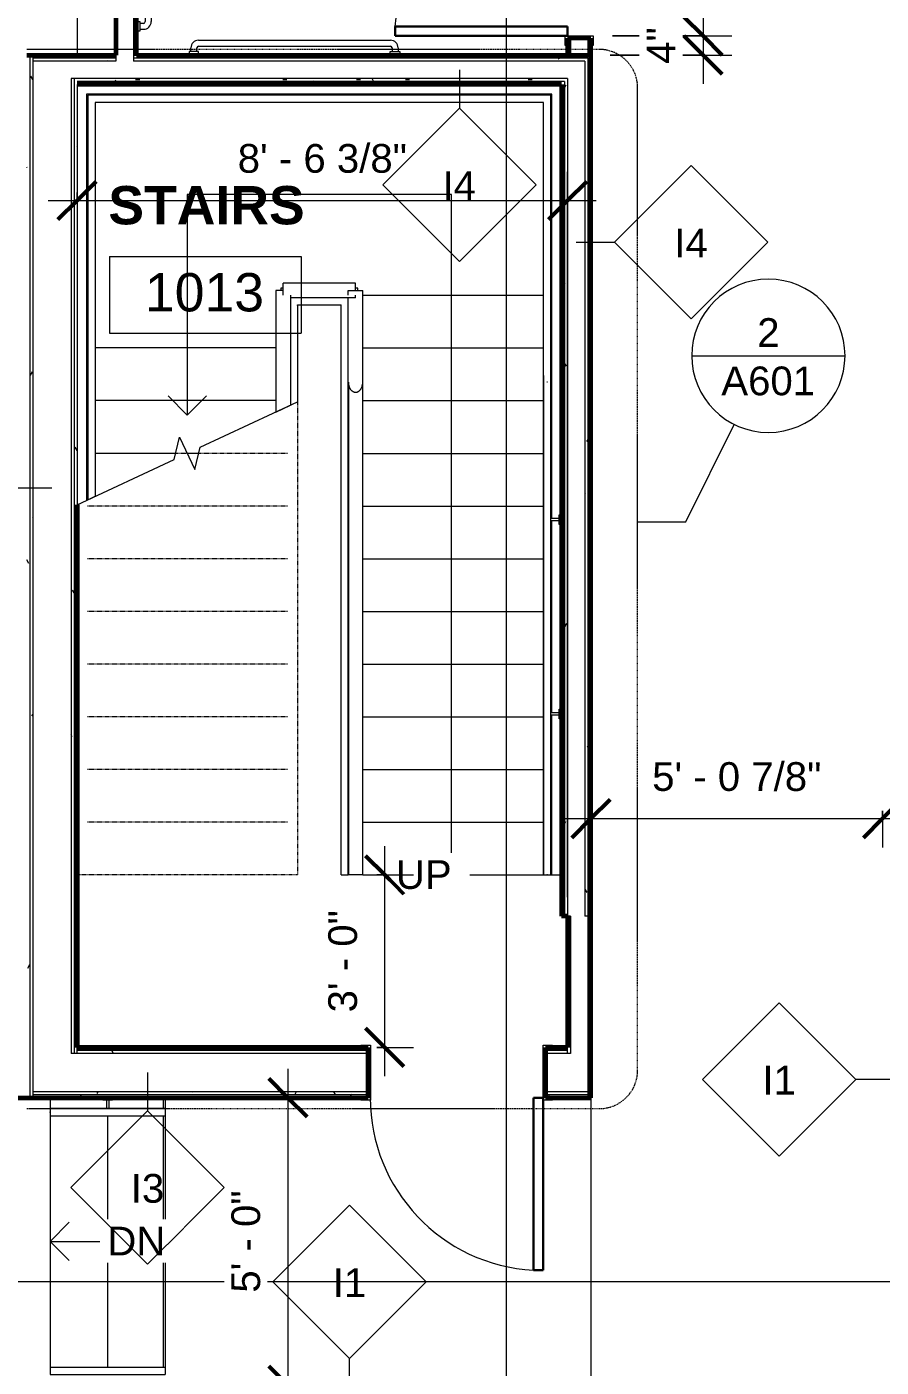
# Model space of a CAD drawing. Header units: inches. Extents: x -1969 to 2015, y -1363 to 1657.
# Drawn here: x -411.8 to -233.5, y -176.6 to 103.2 of the extents above; entities that cross this region are included whole.
import ezdxf

# ---------------------------------------------------------------- set-up
doc = ezdxf.new("R2010")
doc.units = ezdxf.units.IN
doc.header["$MEASUREMENT"] = 0
doc.linetypes.add('Dash Dot 3_16_', pattern=[0.3125, 0.1875, -0.0625, 0, -0.0625])
doc.linetypes.add('Overhead 1_16_', pattern=[0.101562, 0.0625, -0.039062])
for name, color, linetype, lineweight in [('A-ANNO-DIMS', 211, 'Continuous', 9), ('A-ANNO-DIMS-64', 211, 'Continuous', 9), ('A-ANNO-SYMB', 150, 'Continuous', 9), ('A-AREA', 32, 'Continuous', 9), ('A-AREA-IDEN', 2, 'Continuous', 9), ('A-DOOR', 31, 'Continuous', 18), ('A-FLOR', 192, 'Continuous', 18), ('A-FLOR-HRAL', 11, 'Continuous', 9), ('A-WALL', 113, 'Continuous', 18), ('A-WALL-IDEN', 211, 'Continuous', 9), ('A-WALL-PATT', 111, 'Continuous', 60), ('G-ANNO-SYMB', 111, 'Continuous', 9), ('I-WALL', 2, 'Continuous', 18), ('Q-SPCQ', 91, 'Continuous', 9), ('S-STRS', 31, 'Continuous', 9), ('S-STRS-ANNO', 31, 'Continuous', 9), ('S-STRS-IDEN', 31, 'Continuous', 9), ('S-STRS-MBND', 31, 'Overhead 1_16_', 9)]:
    doc.layers.add(name, color=color, linetype=linetype, lineweight=lineweight)
doc.styles.add('Arial', font='arial.ttf', dxfattribs={"height": 6})
doc.styles.add('Arial_1', font='arial.ttf', dxfattribs={"height": 8})
doc.styles.add('Arial_B', font='arialbd.ttf', dxfattribs={"height": 8})
doc.dimstyles.new('Linear_-_3_32__Arial', dxfattribs={"dimscale": 12, "dimtxt": 6.121556, "dimasz": 0.666667, "dimexe": 0.5, "dimexo": 0.333333, "dimgap": 0.333333, "dimtad": 1, "dimdec": 3, "dimrnd": 0.125, "dimzin": 3, "dimdsep": 46, "dimlunit": 4, "dimtxsty": 'Arial', "dimblk1": 'OBLIQUE', "dimblk2": 'OBLIQUE', "dimsah": 1, "dimcen": 0.09, "dimdle": 0.5, "dimazin": 0, "dimtfac": 1, "dimtdec": 4, "dimtix": 1, "dimtmove": 0, "dimatfit": 3, "dimfxl": 1, "dimtvp": 1, "dimtfill": 1, "dimfrac": 2, "dimtolj": 1, "dimtzin": 0, "dimarcsym": 2})
pattern_1 = [(0, (0, 0), (20.48, 5.12), [0.845, -14.515, 0.845, -14.515, -81.92]), (0, (0, 0), (20.48, 5.12), [-30.72, 0.845, -29.875, 0.845, -14.515, -35.84]), (0, (0, 0), (20.48, 5.12), [-76.8, 0.845, -9.395, 0.845, -24.755]), (120, (7.68, 2.56), (-14.67405, 15.1762), [0.845, -14.515, 0.845, -14.515, -81.92]), (120, (7.68, 2.56), (-14.67405, 15.1762), [-30.72, 0.845, -29.875, 0.845, -14.515, -35.84]), (120, (7.68, 2.56), (-14.67405, 15.1762), [-76.8, 0.845, -9.395, 0.845, -24.755]), (240, (10.24, 12.8), (-5.80595, -20.2962), [0.845, -14.515, 0.845, -14.515, -81.92]), (240, (10.24, 12.8), (-5.80595, -20.2962), [-30.72, 0.845, -29.875, 0.845, -14.515, -35.84]), (240, (10.24, 12.8), (-5.80595, -20.2962), [-76.8, 0.845, -9.395, 0.845, -24.755])]

# ---------------------------------------------------------------- blocks, each defined once
blk = doc.blocks.new('Single-Flush-w-Metal-Frame - 36_ x 84_-223247-GROUND FLOOR')
at = {"layer": 'A-DOOR'}
for p, q in [((-20, 2.94), (-18, 2.94)), ((-20, 2.44), (-20, 2.94)), ((-18, 2.94), (-18, -2.94)), ((18, -2.94), (18, 2.94)), ((18, 2.94), (20, 2.94)), ((20, 2.94), (20, 2.44)), ((-18.5, 2.44), (-20, 2.44)), ((-18.5, -2.44), (-18.5, 2.44)), ((18.5, 2.44), (18.5, -2.44)), ((20, 2.44), (18.5, 2.44)), ((-20, -2.44), (-18.5, -2.44)), ((-20, -2.94), (-20, -2.44)), ((18.5, -2.44), (20, -2.44)), ((20, -2.44), (20, -2.94)), ((-18, -2.94), (-20, -2.94)), ((20, -2.94), (18, -2.94))]:
    blk.add_line(p, q, dxfattribs=at)
at = {"layer": 'A-DOOR', "lineweight": 30}
for p, q in [((16, -2.44), (16, -38.45)), ((18, -2.44), (16, -2.44)), ((18, -2.44), (18, -38.45)), ((18, -38.45), (16, -38.45))]:
    blk.add_line(p, q, dxfattribs=at)
at = {"layer": 'A-DOOR', "lineweight": 9}
blk.add_arc((18, -2.44), 36.07, 180, 266.8211, dxfattribs=at)
blk = doc.blocks.new('Toilet_Access_Grab_Bars - Toilet_Access_Grab_Bars-289023-GROUND FLOOR')
at = {"layer": 'Q-SPCQ'}
for p, q in [((-1.5, 54.63), (-0.75, 54.63)), ((-1.5, 53.38), (-0.75, 53.38)), ((-0.75, 52.99), (-0.75, 55)), ((-0.75, 55), (0, 55)), ((-3.1, 12.98), (-3.1, 53.02)), ((-1.85, 12.98), (-1.85, 53.02)), ((0, 52.99), (-0.75, 52.99)), ((-0.75, 12.62), (-1.5, 12.62)), ((-0.75, 11.37), (-1.5, 11.37)), ((0, 13), (-0.75, 13)), ((-0.75, 13), (-0.75, 11)), ((-0.75, 11), (0, 11)), ((-47.02, 3.1), (-6.98, 3.1)), ((-47, 0.75), (-49, 0.75)), ((-49, 0.75), (-49, 0)), ((-48.63, 0.75), (-48.63, 1.5)), ((-47.38, 0.75), (-47.38, 1.5)), ((-47.02, 1.85), (-6.98, 1.85)), ((-47, 0), (-47, 0.75)), ((-7.01, 0), (-7.01, 0.75)), ((-7.01, 0.75), (-5, 0.75)), ((-6.62, 1.5), (-6.62, 0.75)), ((-5.37, 1.5), (-5.37, 0.75)), ((-5, 0.75), (-5, 0))]:
    blk.add_line(p, q, dxfattribs=at)
for centre, radius, start, end in [((-1.5, 53.02), 1.6, 90, 180), ((-1.5, 53.02), 0.354, 90, 180), ((-1.5, 12.98), 1.6, 180, 270), ((-1.5, 12.98), 0.354, 180, 270), ((-47.02, 1.5), 1.6, 90, 180), ((-6.98, 1.5), 1.6, 0, 90), ((-47.02, 1.5), 0.354, 90, 180), ((-6.98, 1.5), 0.354, 0, 90)]:
    blk.add_arc(centre, radius, start, end, dxfattribs=at)
blk = doc.blocks.new('Single-Flush-w-Metal-Frame - 36_ x 84_-514855-GROUND FLOOR')
at = {"layer": 'A-DOOR'}
for p, q in [((-20, 5.75), (-18, 5.75)), ((-20, 5.25), (-20, 5.75)), ((-18, 5.75), (-18, -5.75)), ((18, -5.75), (18, 5.75)), ((18, 5.75), (20, 5.75)), ((20, 5.75), (20, 5.25)), ((-18.5, 5.25), (-20, 5.25)), ((-18.5, -5.25), (-18.5, 5.25)), ((18.5, 5.25), (18.5, -5.25)), ((20, 5.25), (18.5, 5.25)), ((-20, -5.25), (-18.5, -5.25)), ((-20, -5.75), (-20, -5.25)), ((18.5, -5.25), (20, -5.25)), ((20, -5.25), (20, -5.75)), ((-18, -5.75), (-20, -5.75)), ((20, -5.75), (18, -5.75))]:
    blk.add_line(p, q, dxfattribs=at)
at = {"layer": 'A-DOOR', "lineweight": 30}
for p, q in [((16, -5.25), (16, -41.26)), ((18, -5.25), (16, -5.25)), ((18, -5.25), (18, -41.26)), ((18, -41.26), (16, -41.26))]:
    blk.add_line(p, q, dxfattribs=at)
at = {"layer": 'A-DOOR', "lineweight": 9}
blk.add_arc((18, -5.25), 36.07, 180, 266.8211, dxfattribs=at)
blk = doc.blocks.new('Handrail Type - Handrail_Internal_-499358-GROUND FLOOR')
at = {"layer": 'A-FLOR-HRAL'}
for p, q in [((-382.96, -122.59), (-406.96, -122.59)), ((-406.96, -124.09), (-382.96, -124.09))]:
    blk.add_line(p, q, dxfattribs=at)
at = {"layer": 'A-FLOR-HRAL', "flags": 128}
for points in [[(-406.96, -123.42), (-406.96, -123.34), (-406.96, -123.26)], [(-382.96, -123.26), (-382.96, -123.34), (-382.96, -123.42)]]:
    blk.add_lwpolyline(points, dxfattribs=at)
blk = doc.blocks.new('Handrail Type - Handrail_Internal_-V17-GROUND FLOOR')
at = {"layer": 'A-FLOR-HRAL'}
for p, q in [((-406.96, -122.59), (-406.96, -124.09)), ((-406.96, -122.59), (-382.96, -122.59)), ((-382.96, -122.59), (-382.96, -124.09)), ((-406.96, -124.09), (-382.96, -124.09))]:
    blk.add_line(p, q, dxfattribs=at)
blk = doc.blocks.new('Support - Metal - Circular1 - Support - Metal - Circular-471737-GROUND FLOOR')
at = {"layer": 'A-FLOR-HRAL'}
for p, q in [((-1, 2.5), (-1, 3)), ((1, 3), (1, 2.5)), ((1, 2.5), (-1, 2.5)), ((-0.25, 2.5), (-0.25, 0.75)), ((0.25, 2.5), (0.25, 0.75))]:
    blk.add_line(p, q, dxfattribs=at)
blk = doc.blocks.new('Handrail Type - Handrail_Internal_-V18-GROUND FLOOR')
at = {"layer": 'A-FLOR-HRAL'}
for p, q in [((-406.96, -176.59), (-406.96, -178.09)), ((-406.96, -176.59), (-382.96, -176.59)), ((-406.96, -178.09), (-382.96, -178.09)), ((-382.96, -176.59), (-382.96, -178.09))]:
    blk.add_line(p, q, dxfattribs=at)
blk = doc.blocks.new('Railing - Railing-514520-GROUND FLOOR')
at = {"layer": 'A-FLOR-HRAL'}
for p, q in [((-358.84, 48.66), (-358.84, 48.16)), ((-358.84, 48.66), (-358.84, 48.16)), ((-358.34, 48.66), (-358.84, 48.66)), ((-342.71, 48.66), (-343.21, 48.66)), ((-342.71, 48.16), (-342.71, 48.66)), ((-342.71, 48.16), (-342.71, 48.66))]:
    blk.add_line(p, q, dxfattribs=at)
blk = doc.blocks.new('Top Rail Type - Top Rail_Internal_-514571-GROUND FLOOR')
at = {"layer": 'A-FLOR-HRAL'}
for p, q in [((-344.71, 29.01), (-344.71, -73.84)), ((-341.71, -73.84), (-341.71, 29.01))]:
    blk.add_line(p, q, dxfattribs=at)
for points, knots in [([(-344.71, 29.01), (-344.71, 28.91), (-344.7, 28.69), (-344.65, 28.39), (-344.58, 28.13), (-344.5, 27.93), (-344.45, 27.81), (-344.4, 27.72), (-344.34, 27.63), (-344.27, 27.52), (-344.19, 27.41), (-344.12, 27.33), (-344.06, 27.28), (-344.01, 27.23), (-343.92, 27.16), (-343.81, 27.08), (-343.67, 27.01), (-343.55, 26.96), (-343.45, 26.94), (-343.35, 26.92), (-343.21, 26.91), (-343.08, 26.92), (-342.97, 26.94), (-342.87, 26.96), (-342.75, 27.01), (-342.61, 27.08), (-342.5, 27.16), (-342.42, 27.23), (-342.35, 27.29), (-342.28, 27.36), (-342.18, 27.49), (-342.09, 27.62), (-342.02, 27.74), (-341.98, 27.81), (-341.93, 27.91), (-341.86, 28.08), (-341.8, 28.31), (-341.73, 28.62), (-341.71, 28.85), (-341.71, 29.01)], [0, 0, 0, 0, 0.055556, 0.111111, 0.166667, 0.194444, 0.222222, 0.236111, 0.25, 0.277778, 0.305556, 0.319444, 0.333333, 0.347222, 0.361111, 0.388889, 0.416667, 0.444444, 0.458333, 0.472222, 0.5, 0.527778, 0.541667, 0.555556, 0.583333, 0.611111, 0.638889, 0.652778, 0.666667, 0.6875, 0.708333, 0.75, 0.770833, 0.78125, 0.791667, 0.833333, 0.875, 0.916667, 1, 1, 1, 1]), ([(-341.71, -73.84), (-341.71, -73.84), (-341.73, -73.84), (-341.86, -73.84), (-342.18, -73.84), (-342.74, -73.84), (-343.35, -73.84), (-343.91, -73.84), (-344.35, -73.84), (-344.6, -73.84), (-344.7, -73.84), (-344.71, -73.84), (-344.71, -73.84)], [0, 0, 0, 0, 0.066667, 0.133333, 0.266667, 0.4, 0.533333, 0.65, 0.766667, 0.883333, 0.941667, 1, 1, 1, 1])]:
    blk.add_open_spline(points, degree=3, knots=knots, dxfattribs=at)
blk = doc.blocks.new('Top Rail Type - Top Rail_Internal_-V19-GROUND FLOOR')
at = {"layer": 'A-FLOR-HRAL'}
for p, q in [((-358.34, 48.16), (-359.86, 48.16)), ((-359.86, 48.16), (-359.86, 22.78)), ((-358.34, 47.15), (-358.34, 49.69)), ((-343.21, 49.69), (-358.34, 49.69)), ((-344.74, 48.16), (-341.69, 48.16)), ((-344.74, 47.15), (-344.74, 48.16)), ((-343.21, 48.16), (-343.21, 49.69)), ((-341.69, -73.84), (-341.69, 48.16)), ((-356.81, 47.18), (-356.81, 24.2)), ((-343.21, 46.64), (-356.81, 46.64)), ((-344.74, -73.84), (-344.74, 46.64)), ((-343.21, 46.64), (-343.21, 47.18)), ((-359.86, 22.78), (-356.81, 24.2))]:
    blk.add_line(p, q, dxfattribs=at)
blk = doc.blocks.new('Handrail Type - Handrail_Internal_-514608-GROUND FLOOR')
at = {"layer": 'A-FLOR-HRAL'}
for p, q in [((-303.96, 30.42), (-303.96, -73.84)), ((-303.13, 29.02), (-303.29, 29.02)), ((-302.46, -73.84), (-302.46, 30.42))]:
    blk.add_line(p, q, dxfattribs=at)
at = {"layer": 'A-FLOR-HRAL', "flags": 128}
blk.add_lwpolyline([(-303.13, -73.84), (-303.21, -73.84), (-303.29, -73.84)], dxfattribs=at)
blk = doc.blocks.new('Handrail Type - Handrail_Internal_-V20-GROUND FLOOR')
at = {"layer": 'A-FLOR-HRAL'}
for p, q in [((-399.09, 88.91), (-399.09, 47.16)), ((-302.46, 88.91), (-399.09, 88.91)), ((-397.59, 87.41), (-397.59, 47.16)), ((-303.96, 87.41), (-397.59, 87.41)), ((-303.96, 47.16), (-303.96, 87.41)), ((-302.46, 47.16), (-302.46, 88.91)), ((-399.09, 47.16), (-399.09, 4.49)), ((-397.59, 47.16), (-397.59, 5.19)), ((-303.96, -73.84), (-303.96, 47.16)), ((-302.46, -73.84), (-302.46, 47.16)), ((-399.09, 4.49), (-397.59, 5.19)), ((-303.96, -73.84), (-302.46, -73.84))]:
    blk.add_line(p, q, dxfattribs=at)
blk = doc.blocks.new('DIMBLOCK12-GROUND FLOOR')
at = {"layer": 'A-ANNO-DIMS-64', "lineweight": 50}
for p, q in [((-294.09, -62.09), (-290.09, -58.09)), ((-233.21, -62.09), (-229.21, -58.09)), ((-294.09, -62.09), (-298.09, -66.09)), ((-233.21, -62.09), (-237.21, -66.09))]:
    blk.add_line(p, q, dxfattribs=at)
at = {"layer": 'A-ANNO-DIMS-64'}
for p, q in [((-294.09, -60.43), (-294.09, -68.09)), ((-294.09, -62.09), (-294.09, -60.43)), ((-233.21, -60.43), (-233.21, -68.09)), ((-233.21, -62.09), (-233.21, -60.43)), ((-300.09, -62.09), (-227.21, -62.09))]:
    blk.add_line(p, q, dxfattribs=at)
at = {"layer": 'A-ANNO-DIMS-64', "color": 0, "insert": (-281.31, -50.3), "char_height": 6, "width": 42.38, "attachment_point": 1, "line_spacing_factor": 0.941778, "style": 'Arial', "bg_fill": 3, "box_fill_scale": 1.25, "bg_fill_color": 256, "bg_fill_true_color": 13158600, "bg_fill_transparency": 0}
blk.add_mtext('5\' - 0 7/8"', dxfattribs=at)
blk = doc.blocks.new('_Oblique')
at = {"color": 0, "linetype": 'ByBlock', "lineweight": -2}
blk.add_line((-0.5, -0.5), (0.5, 0.5), dxfattribs=at)
blk = doc.blocks.new('DIMBLOCK13-GROUND FLOOR')
at = {"layer": 'A-ANNO-DIMS-64'}
for p, q in [((-298.96, -78.46), (-298.96, 72.94)), ((-401.34, 68.6), (-401.34, 60.94)), ((-401.34, 66.94), (-401.34, 68.6)), ((-407.34, 66.94), (-292.96, 66.94)), ((-298.96, 66.94), (-298.96, -78.46))]:
    blk.add_line(p, q, dxfattribs=at)
at = {"layer": 'A-ANNO-DIMS-64', "lineweight": 50}
for p, q in [((-401.34, 66.94), (-397.34, 70.94)), ((-298.96, 66.94), (-294.96, 70.94)), ((-401.34, 66.94), (-405.34, 62.94)), ((-298.96, 66.94), (-302.96, 62.94))]:
    blk.add_line(p, q, dxfattribs=at)
at = {"layer": 'A-ANNO-DIMS-64', "color": 0, "insert": (-367.81, 78.73), "char_height": 6, "width": 42.38, "attachment_point": 1, "line_spacing_factor": 0.941778, "style": 'Arial', "bg_fill": 3, "box_fill_scale": 1.25, "bg_fill_color": 256, "bg_fill_true_color": 13158600, "bg_fill_transparency": 0}
blk.add_mtext('8\' - 6 3/8"', dxfattribs=at)
blk = doc.blocks.new('DIMBLOCK22-GROUND FLOOR')
at = {"layer": 'A-ANNO-DIMS-64'}
for p, q in [((-270.67, 107.29), (-270.67, 91.29)), ((-289.59, 101.29), (-264.67, 101.29)), ((-270.67, 101.29), (-289.59, 101.29)), ((-290.09, 97.29), (-264.67, 97.29)), ((-270.67, 97.29), (-290.09, 97.29))]:
    blk.add_line(p, q, dxfattribs=at)
at = {"layer": 'A-ANNO-DIMS-64', "lineweight": 50}
for p, q in [((-270.67, 101.29), (-274.67, 105.29)), ((-270.67, 97.29), (-274.67, 101.29)), ((-270.67, 101.29), (-266.67, 97.29)), ((-270.67, 97.29), (-266.67, 93.29))]:
    blk.add_line(p, q, dxfattribs=at)
at = {"layer": 'A-ANNO-DIMS-64', "color": 0, "insert": (-282.45, 95.47), "char_height": 6, "width": 9.1541, "attachment_point": 1, "rotation": 90, "line_spacing_factor": 0.941778, "style": 'Arial', "bg_fill": 3, "box_fill_scale": 1.25, "bg_fill_color": 256, "bg_fill_true_color": 13158600, "bg_fill_transparency": 0}
blk.add_mtext('4"', dxfattribs=at)
blk = doc.blocks.new('Room Tag - Room Tag-84095-GROUND FLOOR')
at = {"layer": 'A-AREA-IDEN'}
for p, q in [((-0.3125, -0.0625), (-0.3125, -0.3125)), ((-0.3125, -0.0625), (0.3125, -0.0625)), ((0.3125, -0.0625), (0.3125, -0.3125)), ((-0.3125, -0.3125), (0.3125, -0.3125))]:
    blk.add_line(p, q, dxfattribs=at)
blk = doc.blocks.new('DIMBLOCK29-GROUND FLOOR')
at = {"layer": 'A-ANNO-DIMS-64'}
for p, q in [((-357.34, -114.34), (-357.34, -186.34)), ((-355.68, -120.34), (-363.34, -120.34)), ((-357.34, -120.34), (-355.68, -120.34)), ((-355.68, -180.34), (-363.34, -180.34)), ((-357.34, -180.34), (-355.68, -180.34))]:
    blk.add_line(p, q, dxfattribs=at)
at = {"layer": 'A-ANNO-DIMS-64', "lineweight": 50}
for p, q in [((-357.34, -120.34), (-361.34, -116.34)), ((-357.34, -120.34), (-353.34, -124.34)), ((-357.34, -180.34), (-361.34, -176.34)), ((-357.34, -180.34), (-353.34, -184.34))]:
    blk.add_line(p, q, dxfattribs=at)
at = {"layer": 'A-ANNO-DIMS-64', "color": 0, "insert": (-369.13, -161.03), "char_height": 6, "width": 25.654, "attachment_point": 1, "rotation": 90, "line_spacing_factor": 0.941778, "style": 'Arial', "bg_fill": 3, "box_fill_scale": 1.25, "bg_fill_color": 256, "bg_fill_true_color": 13158600, "bg_fill_transparency": 0}
blk.add_mtext('5\' - 0"', dxfattribs=at)
blk = doc.blocks.new('Floor Plan - Callout Head-55151-GROUND FLOOR')
at = {"layer": 'A-ANNO-SYMB'}
blk.add_line((-0.25, 0), (0.25, 0), dxfattribs=at)
for start, end in [(360, 180), (180, 360)]:
    blk.add_arc((0, 0), 0.25, start, end, dxfattribs=at)
blk = doc.blocks.new('Wall Tag - 1_2_-62628-GROUND FLOOR')
at = {"layer": 'A-WALL-IDEN'}
for p, q in [((-0.25, 0), (0, 0.25)), ((0, 0.25), (0.25, 0)), ((-0.25, 0), (0, -0.25)), ((0, -0.25), (0.25, 0))]:
    blk.add_line(p, q, dxfattribs=at)
blk = doc.blocks.new('DIMBLOCK32-GROUND FLOOR')
at = {"layer": 'A-ANNO-DIMS-64', "lineweight": 50}
for p, q in [((-337.12, -73.84), (-341.12, -69.84)), ((-337.12, -73.84), (-333.12, -77.84)), ((-337.12, -109.84), (-341.12, -105.84)), ((-337.12, -109.84), (-333.12, -113.84))]:
    blk.add_line(p, q, dxfattribs=at)
at = {"layer": 'A-ANNO-DIMS-64'}
for p, q in [((-337.12, -115.84), (-337.12, -67.84)), ((-338.78, -73.84), (-331.12, -73.84)), ((-337.12, -73.84), (-338.78, -73.84)), ((-338.78, -109.84), (-331.12, -109.84)), ((-337.12, -109.84), (-338.78, -109.84))]:
    blk.add_line(p, q, dxfattribs=at)
at = {"layer": 'A-ANNO-DIMS-64', "color": 0, "insert": (-348.91, -102.53), "char_height": 6, "width": 25.654, "attachment_point": 1, "rotation": 90, "line_spacing_factor": 0.941778, "style": 'Arial', "bg_fill": 3, "box_fill_scale": 1.25, "bg_fill_color": 256, "bg_fill_true_color": 13158600, "bg_fill_transparency": 0}
blk.add_mtext('3\' - 0"', dxfattribs=at)

msp = doc.modelspace()

# ---------------------------------------------------------------- hatches: boundary and pattern name
at = {"layer": 'A-WALL-PATT', "lineweight": 9}
h = msp.add_hatch(dxfattribs=at)
h.set_pattern_fill('FP_1', color=256, style=0, pattern_type=2)
h.set_pattern_definition(pattern_1)
h.paths.add_polyline_path([(-298.3374, 97.2892), (-298.3374, 100.7892), (-298.9624, 100.7892), (-298.9624, 97.2892)])
h.paths.add_polyline_path([(-298.3374, 137.7892), (-298.3374, 187.9142), (-298.9624, 187.9142), (-298.9624, 137.7892)])
h.paths.add_polyline_path([(-298.9624, 191.5392), (-298.3374, 191.5392), (-298.3374, 286.2892), (-298.9624, 286.2892), (-298.9624, 192.1642)])
h.paths.add_polyline_path([(-298.9624, 289.9142), (-298.3374, 289.9142), (-298.3374, 304.7892), (-298.9624, 304.7892), (-298.9624, 290.5392)])
h = msp.add_hatch(dxfattribs=at)
h.set_pattern_fill('FP_1', color=256, style=0, pattern_type=2)
h.set_pattern_definition(pattern_1)
h.paths.add_polyline_path([(-294.0874, 97.2892), (-294.0874, 100.7892), (-294.7124, 100.7892), (-294.7124, 97.2892)])
h.paths.add_polyline_path([(-294.7124, 137.7892), (-294.0874, 137.7892), (-294.0874, 155.9142), (-294.7124, 155.9142), (-294.7124, 147.184)])
h.paths.add_polyline_path([(-294.0874, 160.1642), (-294.0874, 304.1642), (-294.7124, 304.1642), (-294.7124, 160.1642)])
h = msp.add_hatch(dxfattribs=at)
h.set_pattern_fill('FP_1', color=256, style=0, pattern_type=2)
h.set_pattern_definition(pattern_1)
h.paths.add_polyline_path([(-388.9624, 97.2892), (-388.9624, 187.2892), (-389.5874, 187.2892), (-389.5874, 97.2892)])
h = msp.add_hatch(dxfattribs=at)
h.set_pattern_fill('FP_1', color=256, style=0, pattern_type=2)
h.set_pattern_definition(pattern_1)
h.paths.add_polyline_path([(-411.8374, -120.3358), (-411.2124, -120.3358), (-411.2124, 97.2892), (-411.8374, 97.2892), (-411.8374, -112.3439)])
h = msp.add_hatch(dxfattribs=at)
h.set_pattern_fill('FP_1', color=256, style=0, pattern_type=2)
h.set_pattern_definition(pattern_1)
h.paths.add_polyline_path([(-410.5874, -120.3358), (-410.5874, 97.2892), (-411.2124, 97.2892), (-411.2124, -120.3358)])
h = msp.add_hatch(dxfattribs=at)
h.set_pattern_fill('FP_1', color=256, style=0, pattern_type=2)
h.set_pattern_definition(pattern_1)
h.paths.add_polyline_path([(-387.4972, 96.6642), (-294.7124, 96.6642), (-294.0874, 97.2892), (-389.5874, 97.2892), (-389.5874, 96.6642)])
h.paths.add_polyline_path([(-393.2124, 96.6642), (-393.2124, 97.2892), (-410.5874, 97.2892), (-410.5874, 96.6642)])
h = msp.add_hatch(dxfattribs=at)
h.set_pattern_fill('FP_1', color=256, style=0, pattern_type=2)
h.set_pattern_definition(pattern_1)
h.paths.add_polyline_path([(-295.3374, 96.0392), (-294.7124, 96.6642), (-389.5874, 96.6642), (-389.5874, 96.0392), (-319.0222, 96.0392)])
h.paths.add_polyline_path([(-393.2124, 96.0392), (-393.2124, 96.6642), (-410.5874, 96.6642), (-410.5874, 96.0392)])
h = msp.add_hatch(dxfattribs=at)
h.set_pattern_fill('FP_1', color=256, style=0, pattern_type=2)
h.set_pattern_definition(pattern_1)
h.paths.add_polyline_path([(-295.3374, -82.4608), (-294.7124, -82.4608), (-294.7124, 96.6642), (-295.3374, 96.0392), (-295.3374, -60.4383)])
h = msp.add_hatch(dxfattribs=at)
h.set_pattern_fill('FP_1', color=256, style=0, pattern_type=2)
h.set_pattern_definition(pattern_1)
h.paths.add_polyline_path([(-294.0874, -82.4608), (-294.0874, 97.2892), (-294.7124, 96.6642), (-294.7124, -82.4608)])
h = msp.add_hatch(dxfattribs=at)
h.set_pattern_fill('FP_1', color=256, style=0, pattern_type=2)
h.set_pattern_definition(pattern_1)
h.paths.add_polyline_path([(-402.5874, -111.0858), (-401.9624, -111.0858), (-401.9624, 92.4142), (-402.5874, 92.4142), (-402.5874, -109.8358)])
h = msp.add_hatch(dxfattribs=at)
h.set_pattern_fill('FP_1', color=256, style=0, pattern_type=2)
h.set_pattern_definition(pattern_1)
h.paths.add_polyline_path([(-401.3374, -111.0858), (-401.3374, 92.4142), (-401.9624, 92.4142), (-401.9624, -111.0858)])
h = msp.add_hatch(dxfattribs=at)
h.set_pattern_fill('FP_1', color=256, style=0, pattern_type=2)
h.set_pattern_definition(pattern_1)
h.paths.add_polyline_path([(-319.0222, 91.7892), (-299.5874, 91.7892), (-298.9624, 92.4142), (-401.3374, 92.4142), (-401.3374, 91.7892), (-387.4972, 91.7892)])
h = msp.add_hatch(dxfattribs=at)
h.set_pattern_fill('FP_1', color=256, style=0, pattern_type=2)
h.set_pattern_definition(pattern_1)
h.paths.add_polyline_path([(-298.9624, -76.1163), (-298.9624, 92.4142), (-299.5874, 91.7892), (-299.5874, -76.1163)])
h = msp.add_hatch(dxfattribs=at)
h.set_pattern_fill('FP_1', color=256, style=0, pattern_type=2)
h.set_pattern_definition(pattern_1)
h.paths.add_polyline_path([(-319.0222, 91.1642), (-300.2124, 91.1642), (-299.5874, 91.7892), (-401.3374, 91.7892), (-401.3374, 91.1642), (-387.4972, 91.1642)])
h = msp.add_hatch(dxfattribs=at)
h.set_pattern_fill('FP_1', color=256, style=0, pattern_type=2)
h.set_pattern_definition(pattern_1)
h.paths.add_polyline_path([(-299.5874, -76.1163), (-299.5874, 91.7892), (-300.2124, 91.1642), (-300.2124, -76.1163)])
h = msp.add_hatch(dxfattribs=at)
h.set_pattern_fill('FP_1', color=256, style=0, pattern_type=2)
h.set_pattern_definition(pattern_1)
h.paths.add_polyline_path([(-298.3374, -111.0858), (-298.3374, -82.4608), (-298.9624, -82.4608), (-298.9624, -111.0858)])
h = msp.add_hatch(dxfattribs=at)
h.set_pattern_fill('FP_1', color=256, style=0, pattern_type=2)
h.set_pattern_definition(pattern_1)
h.paths.add_polyline_path([(-298.9624, -110.4608), (-298.9624, -109.8358), (-303.5874, -109.8358), (-303.5874, -110.4608)])
h.paths.add_polyline_path([(-387.4972, -110.4608), (-340.5874, -110.4608), (-340.5874, -109.8358), (-401.3374, -109.8358), (-401.3374, -110.4608)])
h = msp.add_hatch(dxfattribs=at)
h.set_pattern_fill('FP_1', color=256, style=0, pattern_type=2)
h.set_pattern_definition(pattern_1)
h.paths.add_polyline_path([(-298.9624, -111.0858), (-298.9624, -110.4608), (-303.5874, -110.4608), (-303.5874, -111.0858)])
h.paths.add_polyline_path([(-401.3374, -111.0858), (-340.5874, -111.0858), (-340.5874, -110.4608), (-401.3374, -110.4608)])
h = msp.add_hatch(dxfattribs=at)
h.set_pattern_fill('FP_1', color=256, style=0, pattern_type=2)
h.set_pattern_definition(pattern_1)
h.paths.add_polyline_path([(-298.9624, -119.7108), (-294.7124, -119.7108), (-294.7124, -119.0858), (-303.5874, -119.0858), (-303.5874, -119.7108)])
h.paths.add_polyline_path([(-410.5874, -119.7108), (-340.5874, -119.7108), (-340.5874, -119.0858), (-410.5874, -119.0858)])
h = msp.add_hatch(dxfattribs=at)
h.set_pattern_fill('FP_1', color=256, style=0, pattern_type=2)
h.set_pattern_definition(pattern_1)
h.paths.add_polyline_path([(-298.9624, -120.3358), (-294.7124, -120.3358), (-294.7124, -119.7108), (-303.5874, -119.7108), (-303.5874, -120.3358)])
h.paths.add_polyline_path([(-340.5874, -120.3358), (-340.5874, -119.7108), (-410.5874, -119.7108), (-410.5874, -120.3358), (-387.4972, -120.3358)])

# ---------------------------------------------------------------- linework, layer by layer
at = {"layer": 'A-ANNO-SYMB'}
for p, q in [((-274.2503, -0.117), (-264.1645, 20.1948)), ((-284.336, -0.117), (-274.2503, -0.117))]:
    msp.add_line(p, q, dxfattribs=at)
at = {"layer": 'A-ANNO-SYMB', "linetype": 'Dash Dot 3_16_'}
msp.add_arc((-292.336, -114.6172), 8, 270, 0, dxfattribs=at)
at = {"layer": 'A-AREA'}
msp.add_line((-294.0874, -120.3358), (-294.0874, -180.3358), dxfattribs=at)
at = {"layer": 'A-FLOR'}
for p, q in [((-401.3374, 187.2892), (-401.3374, 97.2892)), ((-383.3374, -120.3358), (-383.3374, -122.5858)), ((-383.3374, -124.0858), (-383.3374, -176.5858))]:
    msp.add_line(p, q, dxfattribs=at)
at = {"layer": 'A-WALL'}
for p, q in [((-389.5874, 187.9142), (-389.5874, 96.0392)), ((-298.3374, 100.7892), (-298.3374, 97.2892)), ((-294.7124, 100.7892), (-294.7124, 97.2892)), ((-411.2124, 97.2892), (-411.2124, -120.3358)), ((-410.5874, 97.2892), (-410.5874, -120.3358)), ((-393.2124, 96.6642), (-410.5874, 96.6642)), ((-393.2124, 96.0392), (-410.5874, 96.0392)), ((-393.2124, 97.2892), (-393.2124, 96.0392)), ((-389.5874, 97.2892), (-388.9624, 97.2892)), ((-294.7124, 96.6642), (-389.5874, 96.6642)), ((-295.3374, 96.0392), (-389.5874, 96.0392)), ((-295.3374, 96.0392), (-295.3374, -82.4608)), ((-294.7124, 96.6642), (-294.7124, -120.3358)), ((-402.5874, 92.4142), (-402.5874, -111.0858)), ((-298.9624, 92.4142), (-402.5874, 92.4142)), ((-401.9624, 92.4142), (-401.9624, -111.0858)), ((-298.9624, 92.4142), (-298.9624, -82.4608)), ((-299.5874, 91.7892), (-401.3374, 91.7892)), ((-299.5874, 91.7892), (-299.5874, -82.4608)), ((-298.3374, -82.4608), (-298.9624, -82.4608)), ((-298.3374, -82.4608), (-298.3374, -111.0858)), ((-294.0874, -82.4608), (-295.3374, -82.4608)), ((-340.5874, -111.0858), (-402.5874, -111.0858)), ((-401.3374, -111.0858), (-401.3374, -109.8358)), ((-340.5874, -110.4608), (-401.3374, -110.4608)), ((-298.9624, -110.4608), (-303.5874, -110.4608)), ((-298.3374, -111.0858), (-303.5874, -111.0858)), ((-298.9624, -111.0858), (-298.9624, -109.8358)), ((-340.5874, -119.0858), (-410.5874, -119.0858)), ((-340.5874, -119.7108), (-410.5874, -119.7108)), ((-294.7124, -119.0858), (-303.5874, -119.0858)), ((-294.7124, -119.7108), (-303.5874, -119.7108))]:
    msp.add_line(p, q, dxfattribs=at)
at = {"layer": 'A-WALL-IDEN'}
for p, q in [((-321.5485, 94.2267), (-321.5485, 86.2267)), ((-386.6061, -115.0858), (-386.6061, -123.0858)), ((-230.7749, -116.5126), (-238.7749, -116.5126)), ((-344.4484, -182.7733), (-344.4484, -174.7733))]:
    msp.add_line(p, q, dxfattribs=at)
at = {"layer": 'G-ANNO-SYMB'}
msp.add_line((-923.3546, -158.7257), (964.4889, -158.7257), dxfattribs=at)
at = {"layer": 'I-WALL', "lineweight": 60}
for p, q in [((-393.2124, 187.2892), (-393.2124, 97.2892)), ((-388.9624, 97.2892), (-388.9624, 187.2892)), ((-294.0874, 100.7892), (-298.9624, 100.7892)), ((-298.9624, 100.7892), (-298.9624, 97.2892)), ((-294.0874, -120.3358), (-294.0874, 100.7892)), ((-411.8374, 97.2892), (-393.2124, 97.2892)), ((-388.9624, 97.2892), (-294.0874, 97.2892)), ((-300.2124, 91.1642), (-401.3374, 91.1642)), ((-300.2124, 91.1642), (-300.2124, -82.4608)), ((-401.3374, 3.4391), (-401.3374, -109.8358)), ((-298.9624, -82.4608), (-300.2124, -82.4608)), ((-298.9624, -82.4608), (-298.9624, -109.8358)), ((-340.5874, -109.8358), (-401.3374, -109.8358)), ((-340.5874, -120.3358), (-340.5874, -109.8358)), ((-298.9624, -109.8358), (-303.5874, -109.8358)), ((-303.5874, -109.8358), (-303.5874, -120.3358)), ((-501.9624, -120.3358), (-340.5874, -120.3358)), ((-303.5874, -120.3358), (-294.0874, -120.3358))]:
    msp.add_line(p, q, dxfattribs=at)
at = {"layer": 'S-STRS'}
for p, q in [((-401.3374, 91.1642), (-401.3374, 45.0317)), ((-399.3374, 89.1642), (-399.3374, 45.0317)), ((-302.2124, 89.1642), (-399.3374, 89.1642)), ((-302.2124, 49.2966), (-302.2124, 89.1642)), ((-302.2124, 47.1642), (-302.2124, 49.2966)), ((-401.3374, 45.0317), (-401.3374, 3.4391)), ((-399.3374, 45.0317), (-399.3374, 36.1642)), ((-355.3374, 45.1642), (-346.2124, 45.1642)), ((-355.3374, 45.0317), (-355.3374, 45.1642)), ((-355.3374, 45.0317), (-355.3374, 24.8892)), ((-346.2124, -73.8358), (-346.2124, 45.1642)), ((-341.6896, 47.1642), (-303.9624, 47.1642)), ((-302.4624, 47.1642), (-302.2124, 47.1642)), ((-302.2124, 36.1642), (-302.2124, 47.1642)), ((-399.3374, 36.1642), (-399.3374, 25.1642)), ((-399.0874, 36.1642), (-399.3374, 36.1642)), ((-359.8603, 36.1642), (-397.5874, 36.1642)), ((-341.6896, 36.1642), (-303.9624, 36.1642)), ((-302.4624, 36.1642), (-302.2124, 36.1642)), ((-302.2124, 25.1642), (-302.2124, 36.1642)), ((-399.3374, 25.1642), (-399.3374, 14.1642)), ((-399.0874, 25.1642), (-399.3374, 25.1642)), ((-359.8603, 25.1642), (-397.5874, 25.1642)), ((-341.6896, 25.1642), (-303.9624, 25.1642)), ((-302.4624, 25.1642), (-302.2124, 25.1642)), ((-302.2124, 14.1642), (-302.2124, 25.1642)), ((-399.3374, 14.1642), (-399.3374, 4.3717)), ((-399.0874, 14.1642), (-399.3374, 14.1642)), ((-380.7482, 14.1642), (-397.5874, 14.1642)), ((-375.9266, 14.1642), (-378.3374, 14.1642)), ((-341.6896, 14.1642), (-303.9624, 14.1642)), ((-302.4624, 14.1642), (-302.2124, 14.1642)), ((-302.2124, 3.1642), (-302.2124, 14.1642)), ((-341.6896, 3.1642), (-303.9624, 3.1642)), ((-302.4624, 3.1642), (-302.2124, 3.1642)), ((-302.2124, 0.56), (-302.2124, 3.1642)), ((-302.2124, -7.8358), (-302.2124, 0.06)), ((-341.6896, -7.8358), (-303.9624, -7.8358)), ((-302.4624, -7.8358), (-302.2124, -7.8358)), ((-302.2124, -18.8358), (-302.2124, -7.8358)), ((-341.6896, -18.8358), (-303.9624, -18.8358)), ((-302.4624, -18.8358), (-302.2124, -18.8358)), ((-302.2124, -29.8358), (-302.2124, -18.8358)), ((-341.6896, -29.8358), (-303.9624, -29.8358)), ((-302.4624, -29.8358), (-302.2124, -29.8358)), ((-302.2124, -40.0082), (-302.2124, -29.8358)), ((-341.6896, -40.8358), (-303.9624, -40.8358)), ((-302.4624, -40.8358), (-302.2124, -40.8358)), ((-302.2124, -40.8358), (-302.2124, -40.5082)), ((-302.2124, -51.8358), (-302.2124, -40.8358)), ((-341.6896, -51.8358), (-303.9624, -51.8358)), ((-302.4624, -51.8358), (-302.2124, -51.8358)), ((-302.2124, -62.8358), (-302.2124, -51.8358)), ((-341.6896, -62.8358), (-303.9624, -62.8358)), ((-302.4624, -62.8358), (-302.2124, -62.8358)), ((-302.2124, -73.8358), (-302.2124, -62.8358)), ((-346.2124, -73.8358), (-344.7353, -73.8358)), ((-341.6896, -73.8358), (-303.9624, -73.8358)), ((-302.4624, -73.8358), (-302.2124, -73.8358)), ((-302.2124, -73.8358), (-300.2124, -73.8358)), ((-406.9624, -120.3358), (-406.9624, -122.5858)), ((-382.9624, -120.3358), (-382.9624, -122.5858)), ((-406.9624, -124.0858), (-406.9624, -176.5858)), ((-394.9624, -124.0858), (-394.9624, -176.5858)), ((-382.9624, -124.0858), (-382.9624, -176.5858))]:
    msp.add_line(p, q, dxfattribs=at)
at = {"layer": 'S-STRS-ANNO'}
for p, q in [((-378.3374, 68.1642), (-378.3374, 36.1642)), ((-323.2124, 68.1642), (-378.3374, 68.1642)), ((-323.2124, 47.1642), (-323.2124, 68.1642)), ((-323.2124, 36.1642), (-323.2124, 47.1642)), ((-378.3374, 36.1642), (-378.3374, 25.1642)), ((-323.2124, 25.1642), (-323.2124, 36.1642)), ((-378.3374, 22.1642), (-382.3374, 26.1642)), ((-378.3374, 22.1642), (-374.3374, 26.1642)), ((-378.3374, 25.1642), (-378.3374, 22.1642)), ((-323.2124, 14.1642), (-323.2124, 25.1642)), ((-323.2124, 3.1642), (-323.2124, 14.1642)), ((-323.2124, -7.8358), (-323.2124, 3.1642)), ((-323.2124, -18.8358), (-323.2124, -7.8358)), ((-323.2124, -29.8358), (-323.2124, -18.8358)), ((-323.2124, -40.8358), (-323.2124, -29.8358)), ((-323.2124, -51.8358), (-323.2124, -40.8358)), ((-323.2124, -62.8358), (-323.2124, -51.8358)), ((-323.2124, -73.8358), (-323.2124, -62.8358)), ((-406.9624, -150.3358), (-402.9624, -146.3358)), ((-406.9624, -150.3358), (-394.9624, -150.3358)), ((-406.9624, -150.3358), (-402.9624, -154.3358)), ((-394.9624, -150.3358), (-383.3374, -150.3358))]:
    msp.add_line(p, q, dxfattribs=at)
at = {"layer": 'S-STRS-MBND', "linetype": 'Continuous'}
for p, q in [((-375.6185, 15.432), (-355.3374, 24.8892)), ((-381.0563, 12.8963), (-379.9222, 17.5628)), ((-379.9222, 17.5628), (-376.7526, 10.7655)), ((-376.7526, 10.7655), (-375.6185, 15.432)), ((-401.3374, 3.4391), (-381.0563, 12.8963))]:
    msp.add_line(p, q, dxfattribs=at)
at = {"layer": 'S-STRS-MBND'}
for p, q in [((-355.3374, 24.8892), (-355.3374, -73.8358)), ((-378.3374, 14.1642), (-380.7482, 14.1642)), ((-357.3374, 14.1642), (-375.9266, 14.1642)), ((-401.3374, 3.4391), (-401.3374, -73.8358)), ((-357.3374, 3.1642), (-399.3374, 3.1642)), ((-357.3374, -7.8358), (-399.3374, -7.8358)), ((-357.3374, -18.8358), (-399.3374, -18.8358)), ((-357.3374, -29.8358), (-399.3374, -29.8358)), ((-357.3374, -40.8358), (-399.3374, -40.8358)), ((-357.3374, -51.8358), (-399.3374, -51.8358)), ((-357.3374, -62.8358), (-399.3374, -62.8358)), ((-355.3374, -73.8358), (-401.3374, -73.8358))]:
    msp.add_line(p, q, dxfattribs=at)

# ---------------------------------------------------------------- block references
at = {"layer": 'A-ANNO-SYMB', "xscale": 63.99999999999997, "yscale": 63.99999999999997, "zscale": 63.99999999999997}
msp.add_blockref('Floor Plan - Callout Head-55151-GROUND FLOOR', (-257.0487, 34.5254), dxfattribs=at)
at = {"layer": 'A-DOOR', "rotation": 269.9999999999999}
msp.add_blockref('Single-Flush-w-Metal-Frame - 36_ x 84_-223247-GROUND FLOOR', (-296.5249, 119.2892), dxfattribs=at)
at = {"layer": 'A-DOOR'}
msp.add_blockref('Single-Flush-w-Metal-Frame - 36_ x 84_-514855-GROUND FLOOR', (-322.0874, -115.0858), dxfattribs=at)
at = {"layer": 'A-FLOR-HRAL'}
for name, p in [('Handrail Type - Handrail_Internal_-V20-GROUND FLOOR', (0, 0)), ('Top Rail Type - Top Rail_Internal_-V19-GROUND FLOOR', (0, 0)), ('Railing - Railing-514520-GROUND FLOOR', (0, 0)), ('Top Rail Type - Top Rail_Internal_-514571-GROUND FLOOR', (0, 0)), ('Handrail Type - Handrail_Internal_-514608-GROUND FLOOR', (0, 0)), ('Handrail Type - Handrail_Internal_-499358-GROUND FLOOR', (0, 0)), ('Handrail Type - Handrail_Internal_-V17-GROUND FLOOR', (0, 0)), ('Support - Metal - Circular1 - Support - Metal - Circular-471737-GROUND FLOOR', (-394.9624, -123.3358)), ('Handrail Type - Handrail_Internal_-V18-GROUND FLOOR', (0, 0))]:
    msp.add_blockref(name, p, dxfattribs=at)
at = {"layer": 'A-FLOR-HRAL', "rotation": 269.9999999999999}
for p in [(-303.2124, 0.31), (-303.2124, -40.2582)]:
    msp.add_blockref('Support - Metal - Circular1 - Support - Metal - Circular-471737-GROUND FLOOR', p, dxfattribs=at)
at = {"layer": 'A-WALL-IDEN', "xscale": 63.99999999999997, "yscale": 63.99999999999997, "zscale": 63.99999999999997}
for p in [(-273.1499, 58.2258), (-254.7749, -116.5126)]:
    msp.add_blockref('Wall Tag - 1_2_-62628-GROUND FLOOR', p, dxfattribs=at)
at = {"layer": 'Q-SPCQ', "rotation": 269.9999999999995}
msp.add_blockref('Toilet_Access_Grab_Bars - Toilet_Access_Grab_Bars-289023-GROUND FLOOR', (-388.9624, 97.2892), dxfattribs=at)

# ---------------------------------------------------------------- texts
at = {"layer": 'A-ANNO-SYMB', "char_height": 6, "attachment_point": 1, "style": 'Arial'}
for s, insert, width in [('2', (-259.3754, 42.3749), 5.656), ('A601', (-266.8714, 32.2854), 23.836)]:
    msp.add_mtext(s, dxfattribs=dict(at, insert=insert, width=width))
at = {"layer": 'A-WALL-IDEN', "char_height": 6, "width": 8.282, "attachment_point": 1, "style": 'Arial'}
for s, insert in [('I4', (-276.6715, 61.0571)), ('I1', (-258.2965, -113.6813)), ('I3', (-390.1277, -136.2546)), ('I1', (-347.97, -155.9421))]:
    msp.add_mtext(s, dxfattribs=dict(at, insert=insert))

# ---------------------------------------------------------------- next in the draw order: texts
at = {"layer": 'S-STRS-IDEN', "char_height": 6, "attachment_point": 1, "line_spacing_factor": 0.941778, "style": 'Arial', "bg_fill": 3, "box_fill_scale": 1.25, "bg_fill_color": 256, "bg_fill_true_color": 13158600, "bg_fill_transparency": 0}
for s, insert, width in [('UP', (-334.7963, -70.7554), 13.900642), ('DN', (-395.0172, -147.2554), 14.465709)]:
    msp.add_mtext(s, dxfattribs=dict(at, insert=insert, width=width))

# ---------------------------------------------------------------- next in the draw order: dimensions: what is measured, and where the dimension line sits
at = {"layer": 'A-ANNO-DIMS'}
for base, p1, p2, override, picture, middle in [((-270.6654, 97.2892), (-293.5874, 101.2892), (-294.0874, 97.2892), {"dimpost": '<>', "dimfxl": 4.031129}, 'DIMBLOCK22-GROUND FLOOR', (-277.6654, 99.2892)), ((-357.3411, -180.3358), (-351.6843, -120.3358), (-351.6843, -180.3358), {"dimpost": '<>', "dimfxl": 60}, 'DIMBLOCK29-GROUND FLOOR', (-364.4046, -150.3358))]:
    dim = msp.add_linear_dim(base=base, p1=p1, p2=p2, angle=90, dimstyle='Linear_-_3_32__Arial', override=override, dxfattribs=at)
    dim.commit()
    dim.dimension.update_dxf_attribs({"geometry": picture, "text_midpoint": middle})
dim = msp.add_linear_dim(base=(-233.2124, -62.0879), p1=(-294.0874, -56.4311), p2=(-233.2124, -56.4311), dimstyle='Linear_-_3_32__Arial', override={"dimpost": '<>', "dimfxl": 60.875}, dxfattribs=at)
dim.commit()
dim.dimension.update_dxf_attribs({"geometry": 'DIMBLOCK12-GROUND FLOOR', "text_midpoint": (-263.6499, -54.9856)})

# ---------------------------------------------------------------- next in the draw order: linework, layer by layer
at = {"layer": 'A-ANNO-SYMB', "linetype": 'Dash Dot 3_16_'}
for p, q in [((-292.336, 98.4711), (-411.8249, 98.4711)), ((-284.336, -114.6172), (-284.336, 90.4711)), ((-411.8249, -122.6172), (-292.336, -122.6172))]:
    msp.add_line(p, q, dxfattribs=at)
msp.add_arc((-292.336, 90.4711), 8, 0, 90, dxfattribs=at)

# ---------------------------------------------------------------- next in the draw order: block references
at = {"layer": 'A-WALL-IDEN', "xscale": 63.99999999999997, "yscale": 63.99999999999997, "zscale": 63.99999999999997}
for p in [(-386.6061, -139.0858), (-344.4484, -158.7733)]:
    msp.add_blockref('Wall Tag - 1_2_-62628-GROUND FLOOR', p, dxfattribs=at)

# ---------------------------------------------------------------- next in the draw order: dimensions: what is measured, and where the dimension line sits
at = {"layer": 'A-ANNO-DIMS'}
dim = msp.add_linear_dim(base=(-298.9624, 66.9418), p1=(-401.3374, 72.5987), p2=(-298.9624, -82.4608), dimstyle='Linear_-_3_32__Arial', override={"dimpost": '<>', "dimfxl": 185.80661}, dxfattribs=at)
dim.commit()
dim.dimension.update_dxf_attribs({"geometry": 'DIMBLOCK13-GROUND FLOOR', "text_midpoint": (-350.1499, 74.0462)})

# ---------------------------------------------------------------- next in the draw order: linework, layer by layer
at = {"layer": 'A-WALL-IDEN'}
for p, q in [((-297.1499, 58.2258), (-289.1499, 58.2258)), ((-406.5874, 6.8742), (-414.5874, 6.8742))]:
    msp.add_line(p, q, dxfattribs=at)
at = {"layer": 'G-ANNO-SYMB'}
msp.add_line((-311.7878, 854.9031), (-311.7878, -398.2945), dxfattribs=at)

# ---------------------------------------------------------------- next in the draw order: block references
at = {"layer": 'A-AREA-IDEN', "xscale": 63.99999999999997, "yscale": 63.99999999999997, "zscale": 63.99999999999997}
msp.add_blockref('Room Tag - Room Tag-84095-GROUND FLOOR', (-374.5691, 59.2419), dxfattribs=at)
at = {"layer": 'A-WALL-IDEN', "xscale": 63.99999999999997, "yscale": 63.99999999999997, "zscale": 63.99999999999997}
msp.add_blockref('Wall Tag - 1_2_-62628-GROUND FLOOR', (-321.5485, 70.2267), dxfattribs=at)

# ---------------------------------------------------------------- next in the draw order: texts
at = {"layer": 'A-AREA-IDEN', "insert": (-394.8077, 69.9582), "char_height": 8, "width": 48.884, "attachment_point": 1, "style": 'Arial_B'}
msp.add_mtext('STAIRS', dxfattribs=at)
at = {"layer": 'A-AREA-IDEN', "lineweight": 20, "insert": (-387.1747, 51.7911), "char_height": 8, "width": 29.896, "attachment_point": 1, "style": 'Arial_1'}
msp.add_mtext('1013', dxfattribs=at)
at = {"layer": 'A-WALL-IDEN', "insert": (-325.0701, 73.0579), "char_height": 6, "width": 8.282, "attachment_point": 1, "style": 'Arial'}
msp.add_mtext('I4', dxfattribs=at)

# ---------------------------------------------------------------- next in the draw order: dimensions: what is measured, and where the dimension line sits
at = {"layer": 'A-ANNO-DIMS'}
dim = msp.add_linear_dim(base=(-337.1194, -73.8358), p1=(-342.7763, -109.8358), p2=(-342.7763, -73.8358), angle=90, dimstyle='Linear_-_3_32__Arial', override={"dimpost": '<>', "dimfxl": 36}, dxfattribs=at)
dim.commit()
dim.dimension.update_dxf_attribs({"geometry": 'DIMBLOCK32-GROUND FLOOR', "text_midpoint": (-344.1849, -91.8358)})

doc.saveas('drawing.dxf')
